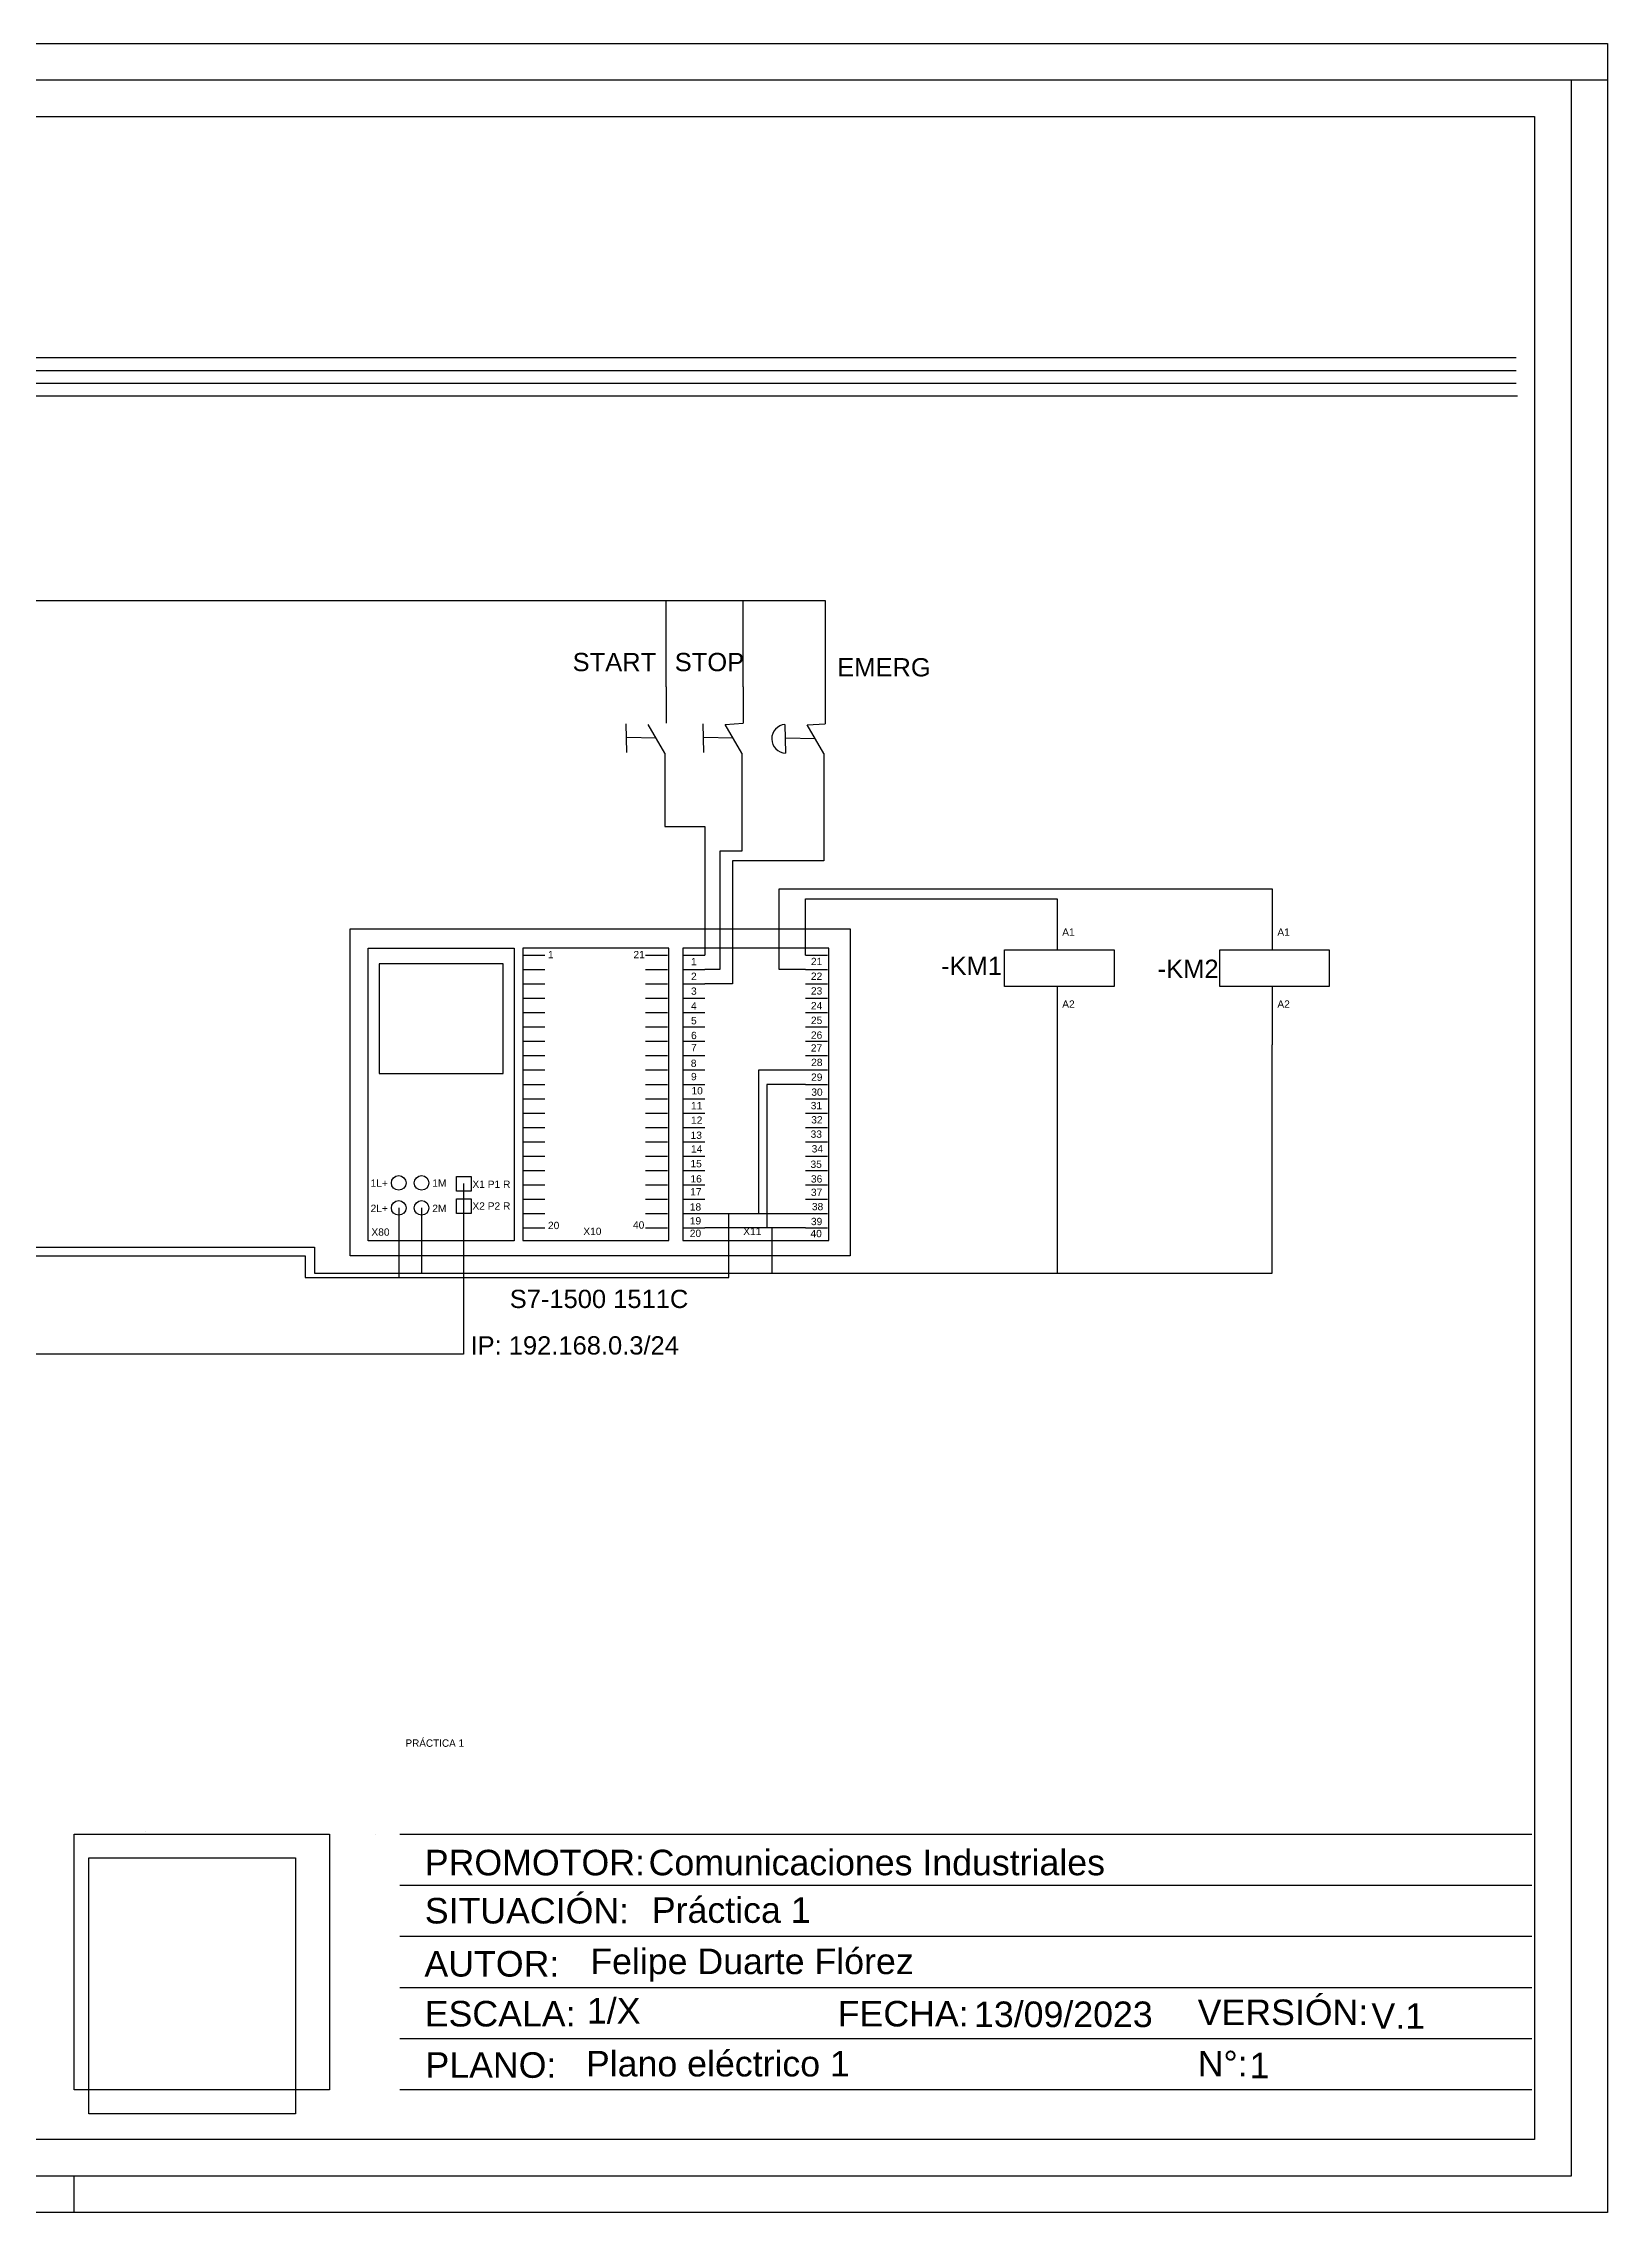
# Model space of a CAD drawing. Header units: millimetres. Extents: x 139 to 1171, y 1682 to 2412.
# Drawn here: x 645 to 1171, y 1682 to 2412 of the extents above; entities that cross this region are included whole.
import ezdxf
from ezdxf.enums import TextEntityAlignment as Align

# ---------------------------------------------------------------- set-up
doc = ezdxf.new("R2018")
doc.units = ezdxf.units.MM
doc.styles.get("Standard").update_dxf_attribs({"font": 'arial.ttf'})
picture_1 = doc.add_image_def('image1.jpg', size_in_pixel=(202, 250))

# ---------------------------------------------------------------- blocks, each defined once
blk = doc.blocks.new('*U4')
for p, q in [((-5, 292), (0, 292)), ((-168.72, 51.79), (-168.72, 51.79)), ((-10.39, 51.79), (-165.39, 51.79)), ((-10.39, 44.79), (-165.39, 44.79)), ((-10.39, 37.79), (-165.39, 37.79)), ((-10.39, 30.79), (-165.39, 30.79)), ((-10.39, 23.79), (-165.39, 23.79)), ((-10.39, 16.79), (-165.39, 16.79)), ((-210, 0), (-210, 5))]:
    blk.add_line(p, q)
for points in [[(-420, 297), (0, 297), (0, 0), (-420, 0), (-420, 297)], [(-210.01, 51.83), (-175.01, 51.83), (-175.01, 16.83), (-210.01, 16.83), (-210.01, 51.83)], [(-200.27, 52.21), (-200.27, 52.21)]]:
    blk.add_lwpolyline(points)
for points in [[(-415, 292), (-5, 292), (-5, 5), (-415, 5)], [(-410, 287), (-10, 287), (-10, 10), (-410, 10)]]:
    blk.add_lwpolyline(points, close=True)
at = {"char_height": 3.5, "attachment_point": 4}
for s, insert in [('PROMOTOR:', (-161.98, 47.9)), ('SITUACIÓN:', (-161.98, 41.31)), ('AUTOR:', (-162.03, 34.04)), ('VERSIÓN:', (-56.14, 27.4)), ('ESCALA:', (-161.99, 27.21)), ('FECHA:', (-105.43, 27.21)), ('PLANO:', (-161.89, 20.18)), ('N°:', (-56.14, 20.4))]:
    blk.add_mtext_dynamic_manual_height_columns(s, width=45.7648, gutter_width=12.5, heights=[0], dxfattribs=dict(at, insert=insert))
at = {"lineweight": 30, "flags": 104}
blk.add_attdef('NOMBRE_PROYECTO', text='', height=5, dxfattribs=at).set_placement((-164.62, 64.79), align=Align.TOP_LEFT)
for tag, p in [('PROMOTOR', (-131.33, 47.94)), ('SITUACION', (-130.88, 41.42)), ('AUTOR', (-139.32, 34.4)), ('1/X', (-139.78, 27.64)), ('FECHA', (-86.76, 27.16)), ('V.X', (-32.35, 26.92)), ('NOMBRE_PLANO', (-139.91, 20.39)), ('X', (-49.03, 20.14))]:
    blk.add_attdef(tag, text='', height=3.5).set_placement(p, align=Align.MIDDLE_LEFT)
blk = doc.blocks.new('PLC1511C')
for p, q in [((23.68, -3.61), (26.68, -3.61)), ((23.68, -5.58), (26.68, -5.58)), ((40.46, -3.61), (43.46, -3.61)), ((40.46, -5.58), (43.46, -5.58)), ((45.58, -3.61), (48.58, -3.61)), ((45.58, -5.58), (48.58, -5.58)), ((62.35, -3.61), (65.35, -3.61)), ((62.35, -5.58), (65.35, -5.58)), ((23.68, -7.54), (26.68, -7.54)), ((40.46, -7.54), (43.46, -7.54)), ((45.58, -7.54), (48.58, -7.54)), ((62.35, -7.54), (65.35, -7.54)), ((23.68, -9.51), (26.68, -9.51)), ((23.68, -11.47), (26.68, -11.47)), ((40.46, -9.51), (43.46, -9.51)), ((40.46, -11.47), (43.46, -11.47)), ((45.58, -9.51), (48.58, -9.51)), ((45.58, -11.47), (48.58, -11.47)), ((62.35, -9.51), (65.35, -9.51)), ((62.35, -11.47), (65.35, -11.47)), ((23.68, -13.44), (26.68, -13.44)), ((40.46, -13.44), (43.46, -13.44)), ((45.58, -13.44), (48.58, -13.44)), ((62.35, -13.44), (65.35, -13.44)), ((23.68, -15.41), (26.68, -15.41)), ((23.68, -17.37), (26.68, -17.37)), ((40.46, -15.41), (43.46, -15.41)), ((40.46, -17.37), (43.46, -17.37)), ((45.58, -15.41), (48.58, -15.41)), ((45.58, -17.37), (48.58, -17.37)), ((62.35, -15.41), (65.35, -15.41)), ((62.35, -17.37), (65.35, -17.37)), ((23.68, -19.34), (26.68, -19.34)), ((40.46, -19.34), (43.46, -19.34)), ((45.58, -19.34), (48.58, -19.34)), ((62.35, -19.34), (65.35, -19.34)), ((23.68, -21.31), (26.68, -21.31)), ((23.68, -23.27), (26.68, -23.27)), ((40.46, -21.31), (43.46, -21.31)), ((40.46, -23.27), (43.46, -23.27)), ((45.58, -21.31), (48.58, -21.31)), ((45.58, -23.27), (48.58, -23.27)), ((62.35, -21.31), (65.35, -21.31)), ((62.35, -23.27), (65.35, -23.27)), ((23.68, -25.24), (26.68, -25.24)), ((40.46, -25.24), (43.46, -25.24)), ((45.58, -25.24), (48.58, -25.24)), ((62.35, -25.24), (65.35, -25.24)), ((23.68, -27.2), (26.68, -27.2)), ((23.68, -29.17), (26.68, -29.17)), ((40.46, -27.2), (43.46, -27.2)), ((40.46, -29.17), (43.46, -29.17)), ((45.58, -27.2), (48.58, -27.2)), ((45.58, -29.17), (48.58, -29.17)), ((62.35, -27.2), (65.35, -27.2)), ((62.35, -29.17), (65.35, -29.17)), ((23.68, -31.14), (26.68, -31.14)), ((40.46, -31.14), (43.46, -31.14)), ((45.58, -31.14), (48.58, -31.14)), ((62.35, -31.14), (65.35, -31.14)), ((23.68, -33.1), (26.68, -33.1)), ((23.68, -35.07), (26.68, -35.07)), ((40.46, -33.1), (43.46, -33.1)), ((40.46, -35.07), (43.46, -35.07)), ((45.58, -33.1), (48.58, -33.1)), ((45.58, -35.07), (48.58, -35.07)), ((62.35, -33.1), (65.35, -33.1)), ((62.35, -35.07), (65.35, -35.07)), ((23.68, -37.04), (26.68, -37.04)), ((40.46, -37.04), (43.46, -37.04)), ((45.58, -37.04), (48.58, -37.04)), ((62.35, -37.04), (65.35, -37.04)), ((23.68, -39), (26.68, -39)), ((23.68, -40.97), (26.68, -40.97)), ((40.46, -39), (43.46, -39)), ((40.46, -40.97), (43.46, -40.97)), ((45.58, -39), (48.58, -39)), ((45.58, -40.97), (48.58, -40.97)), ((62.35, -39), (65.35, -39)), ((62.35, -40.97), (65.35, -40.97))]:
    blk.add_line(p, q)
for points in [[(0, 0), (68.47, 0), (68.47, -44.8), (0, -44.8), (0, 0)], [(2.48, -2.67), (22.48, -2.67), (22.48, -42.72), (2.48, -42.72)], [(2.48, -42.72), (2.48, -2.67)], [(23.65, -2.67), (23.65, -42.67), (43.65, -42.67), (43.65, -2.67), (23.65, -2.67)], [(45.55, -2.67), (45.55, -42.67), (65.55, -42.67), (65.55, -2.67), (45.55, -2.67)], [(3.95, -4.81), (3.95, -19.81), (20.95, -19.81), (20.95, -4.81), (3.95, -4.81)], [(14.56, -33.94), (16.56, -33.94), (16.56, -35.94), (14.56, -35.94), (14.56, -33.94)], [(14.56, -36.99), (16.56, -36.99), (16.56, -38.99), (14.56, -38.99), (14.56, -36.99)]]:
    blk.add_lwpolyline(points)
for centre in [(6.65, -34.79), (9.78, -34.79), (6.65, -38.22), (9.78, -38.22)]:
    blk.add_circle(centre, 1)
at = {"attachment_point": 1}
for s, width, insert, char_height in [('1', 0.8899, (27.09, -3.04), 1), ('21', 0.8899, (38.79, -3.04), 1), ('1', 0.8899, (46.68, -4), 1), ('21', 0.8899, (63.1, -3.98), 1), ('3', 0.8899, (46.68, -8.04), 1), ('2', 0.8899, (46.68, -6.02), 1), ('22', 0.8899, (63.1, -6), 1), ('23', 0.8899, (63.1, -8.01), 1), ('4', 0.8899, (46.68, -10.06), 1), ('24', 0.8899, (63.1, -10.03), 1), ('5', 0.8899, (46.68, -12.08), 1), ('6', 0.8899, (46.68, -14.11), 1), ('25', 0.8899, (63.1, -12.04), 1), ('26', 1, (63.1, -14.06), 1), ('7', 0.8899, (46.68, -15.78), 1), ('27', 0.8899, (63.09, -15.82), 1), ('28', 0.8899, (63.13, -17.8), 1), ('8', 0.8899, (46.65, -17.92), 1), ('9', 0.8899, (46.68, -19.74), 1), ('29', 0.8899, (63.12, -19.82), 1), ('11', 0.8899, (46.68, -23.72), 1), ('10', 0.8899, (46.74, -21.67), 1), ('31', 0.8899, (63.07, -23.71), 1), ('30', 0.8899, (63.15, -21.87), 1), ('12', 0.8899, (46.68, -25.71), 1), ('32', 1, (63.14, -25.66), 1), ('13', 0.8899, (46.62, -27.77), 1), ('14', 0.8899, (46.68, -29.64), 1), ('33', 0.8899, (63.05, -27.62), 1), ('34', 1, (63.2, -29.63), 1), ('15', 0.8899, (46.6, -31.66), 1), ('35', 0.8899, (63.04, -31.74), 1), ('1L+', 2.5, (2.8, -34.33), 1), ('1M', 2.5, (11.25, -34.33), 1), ('X1 P1 R', 5.387, (16.74, -34.48), 1), ('17', 0.8899, (46.57, -35.51), 1), ('16', 0.8899, (46.6, -33.74), 1), ('36', 0.8899, (63.1, -33.75), 1), ('37', 0.8899, (63.1, -35.59), 1), ('2L+', 2.5, (2.8, -37.78), 1), ('2M', 2.5, (11.25, -37.78), 1), ('X2 P2 R', 5.387, (16.74, -37.46), 1), ('18', 0.8899, (46.51, -37.59), 1), ('38', 0.8899, (63.23, -37.54), 1), ('X80', 2.5, (2.91, -41.03), 1), ('20', 0.8899, (27.09, -40.12), 1), ('X10', 2.5, (31.93, -40.93), 1), ('40', 0.8899, (38.73, -40.06), 1), ('20', 0.8899, (46.51, -41.2), 1), ('19', 0.8899, (46.51, -39.49), 1), ('X11', 2.5, (53.83, -40.93), 1), ('40', 0.8899, (63.04, -41.23), 1), ('39', 0.8899, (63.1, -39.58), 1), ('S7-1500 1511C', 23.9907, (21.85, -49.43), 2.5)]:
    blk.add_mtext_dynamic_manual_height_columns(s, width=width, gutter_width=12.5, heights=[0], dxfattribs=dict(at, insert=insert, char_height=char_height))

msp = doc.modelspace()

# ---------------------------------------------------------------- linework, layer by layer
for p, q in [((173.55, 2306.12), (1140.7, 2306.12)), ((173.55, 2301.81), (1140.66, 2301.81)), ((173.55, 2297.51), (1140.63, 2297.51))]:
    msp.add_line(p, q)
at = {"color": 3}
msp.add_line((173.55, 2293.2), (1141.09, 2293.2), dxfattribs=at)
at = {"color": 25}
for p, q in [((403.46, 2224.42), (908.13, 2224.42)), ((908.13, 2224.42), (908.13, 2195.19))]:
    msp.add_line(p, q, dxfattribs=at)
for points in [[(854.62, 2195.36), (854.62, 2224.42)], [(880.53, 2195.36), (880.53, 2224.42)], [(854.11, 2160.74), (854.11, 2148.38), (867.65, 2148.38), (867.65, 2105.07)], [(880.02, 2160.74), (880.02, 2140.04), (872.7, 2140.04), (872.7, 2100.23), (867.65, 2100.23)], [(907.63, 2160.57), (907.63, 2136.78), (876.98, 2136.78), (876.98, 2095.4), (867.65, 2095.4)], [(901.5, 2066.41), (885.67, 2066.41), (885.67, 2018.09)], [(495.83, 2003.85), (733.09, 2003.85), (733.09, 1996.58), (875.7, 1996.58), (875.7, 2018.09)], [(764.6, 2020.01), (764.6, 1996.58)], [(867.65, 2018.09), (901.5, 2018.09)]]:
    msp.add_lwpolyline(points, dxfattribs=at)
for points in [[(854.62, 2195.36), (854.62, 2183.07)], [(880.53, 2195.36), (880.53, 2183.07)], [(908.13, 2195.19), (908.13, 2182.9)], [(841.07, 2182.84), (841.24, 2173.2)], [(854.11, 2173.03), (848.52, 2182.67)], [(866.98, 2182.84), (867.15, 2173.2)], [(874.43, 2182.67), (880.53, 2183.07)], [(880.02, 2173.03), (874.43, 2182.67)], [(894.59, 2182.67), (894.76, 2173.03)], [(902.04, 2182.5), (908.13, 2182.9)], [(907.63, 2172.86), (902.04, 2182.5)], [(851.21, 2178.03), (841.24, 2178.27)], [(877.12, 2178.03), (867.15, 2178.27)], [(904.73, 2177.86), (894.76, 2178.11)], [(854.11, 2173.03), (854.11, 2160.74)], [(880.02, 2173.03), (880.02, 2160.74)], [(907.63, 2172.86), (907.63, 2160.57)], [(986.14, 2124.01), (986.14, 2106.82)], [(1058.55, 2124.01), (1058.55, 2106.82)], [(968.48, 2106.82), (1005.35, 2106.82), (1005.35, 2094.53), (968.48, 2094.53), (968.48, 2106.82)], [(1040.89, 2106.82), (1077.76, 2106.82), (1077.76, 2094.53), (1040.89, 2094.53), (1040.89, 2106.82)], [(986.14, 2094.53), (986.14, 2074.87)], [(1058.55, 2094.53), (1058.55, 2074.87)]]:
    msp.add_lwpolyline(points)
at = {"color": 250}
for points in [[(901.5, 2100.23), (892.6, 2100.23), (892.6, 2127.34), (1058.55, 2127.34), (1058.55, 2124.01)], [(901.5, 2105.07), (901.5, 2124.01), (986.14, 2124.01)]]:
    msp.add_lwpolyline(points, dxfattribs=at)
at = {"color": 5}
for points in [[(890.27, 1998.03), (1058.55, 1998.03), (1058.55, 2074.87)], [(986.14, 2074.87), (986.14, 1998.03)], [(901.5, 2061.58), (888.45, 2061.58), (888.45, 2013.26)], [(772.29, 2020.01), (772.29, 1998.03)], [(504.91, 2006.85), (736.26, 2006.85), (736.26, 1998.03), (890.27, 1998.03), (890.27, 2013.26)], [(901.5, 2013.26), (867.65, 2013.26)]]:
    msp.add_lwpolyline(points, dxfattribs=at)
at = {"color": 4}
msp.add_lwpolyline([(786.38, 2028.24), (786.38, 1970.84), (512.72, 1970.84)], dxfattribs=at)
msp.add_arc((894.97, 2177.86), 4.83, 94.60582, 267.40656)

# ---------------------------------------------------------------- block references
ref = msp.add_blockref('*U4', (1171.44, 1681.96), dxfattribs=dict(xscale=2.457489855099051, yscale=2.457489855099051, zscale=2.457489855099051))
lines = msp.add_mtext('PRÁCTICA 1', dxfattribs={"insert": (766.89, 1841.19), "char_height": 2.5, "attachment_point": 1})
ref.add_attrib('NOMBRE_PROYECTO', '', (766.89, 1841.19), dxfattribs={"flags": 104}).embed_mtext(lines)
ref.add_attrib('PROMOTOR', 'Comunicaciones Industriales', dxfattribs={"height": 8.6012}).set_placement((848.69, 1799.76), align=Align.MIDDLE_LEFT)
ref.add_attrib('SITUACION', 'Práctica 1', dxfattribs={"height": 8.601}).set_placement((849.8, 1783.76), align=Align.MIDDLE_LEFT)
ref.add_attrib('AUTOR', 'Felipe Duarte Flórez', dxfattribs={"height": 8.6012}).set_placement((829.06, 1766.51), align=Align.MIDDLE_LEFT)
ref.add_attrib('1/X', '1/X', dxfattribs={"height": 8.601}).set_placement((827.94, 1749.89), align=Align.MIDDLE_LEFT)
ref.add_attrib('NOMBRE_PLANO', 'Plano eléctrico 1', dxfattribs={"height": 8.6012}).set_placement((827.61, 1732.08), align=Align.MIDDLE_LEFT)
ref.add_attrib('FECHA', '13/09/2023', dxfattribs={"height": 8.601}).set_placement((958.22, 1748.69), align=Align.MIDDLE_LEFT)
ref.add_attrib('V.X', 'V.1', dxfattribs={"height": 8.601}).set_placement((1091.96, 1748.1), align=Align.MIDDLE_LEFT)
ref.add_attrib('X', '1', dxfattribs={"height": 8.6}).set_placement((1050.96, 1731.47), align=Align.MIDDLE_LEFT)
at = {"xscale": 2.457489855099051, "yscale": 2.457489855099051, "zscale": 2.457489855099051}
msp.add_blockref('PLC1511C', (748.26, 2113.94), dxfattribs=at)

# ---------------------------------------------------------------- texts
at = {"attachment_point": 1}
for s, width, insert, char_height in [('START', 18.0662, (823.12, 2206.75), 6.144), ('STOP', 24.6758, (857.49, 2206.75), 6.144), ('EMERG', 23.7946, (912.17, 2204.99), 6.144), ('A1', 29.8525, (987.89, 2114.04), 2.457), ('A1', 29.8525, (1060.3, 2114.04), 2.457), ('-KM1', 12.596, (947.14, 2104.49), 6.144), ('-KM2', 12.596, (1020.02, 2103.54), 6.144), ('A2', 29.8525, (987.89, 2089.82), 2.457), ('A2', 29.8525, (1060.3, 2089.82), 2.457), ('IP: 192.168.0.3/24', 71.0761, (788.76, 1976.83), 6.1437)]:
    msp.add_mtext_dynamic_manual_height_columns(s, width=width, gutter_width=30.72, heights=[0], dxfattribs=dict(at, insert=insert, char_height=char_height))

# ---------------------------------------------------------------- pictures from other files: only their frames are drawn
image = msp.add_image(picture_1, insert=(660.3, 1715.21), size_in_units=(69.54, 86.07))
image.dxf.flags = 7

doc.saveas('drawing.dxf')
